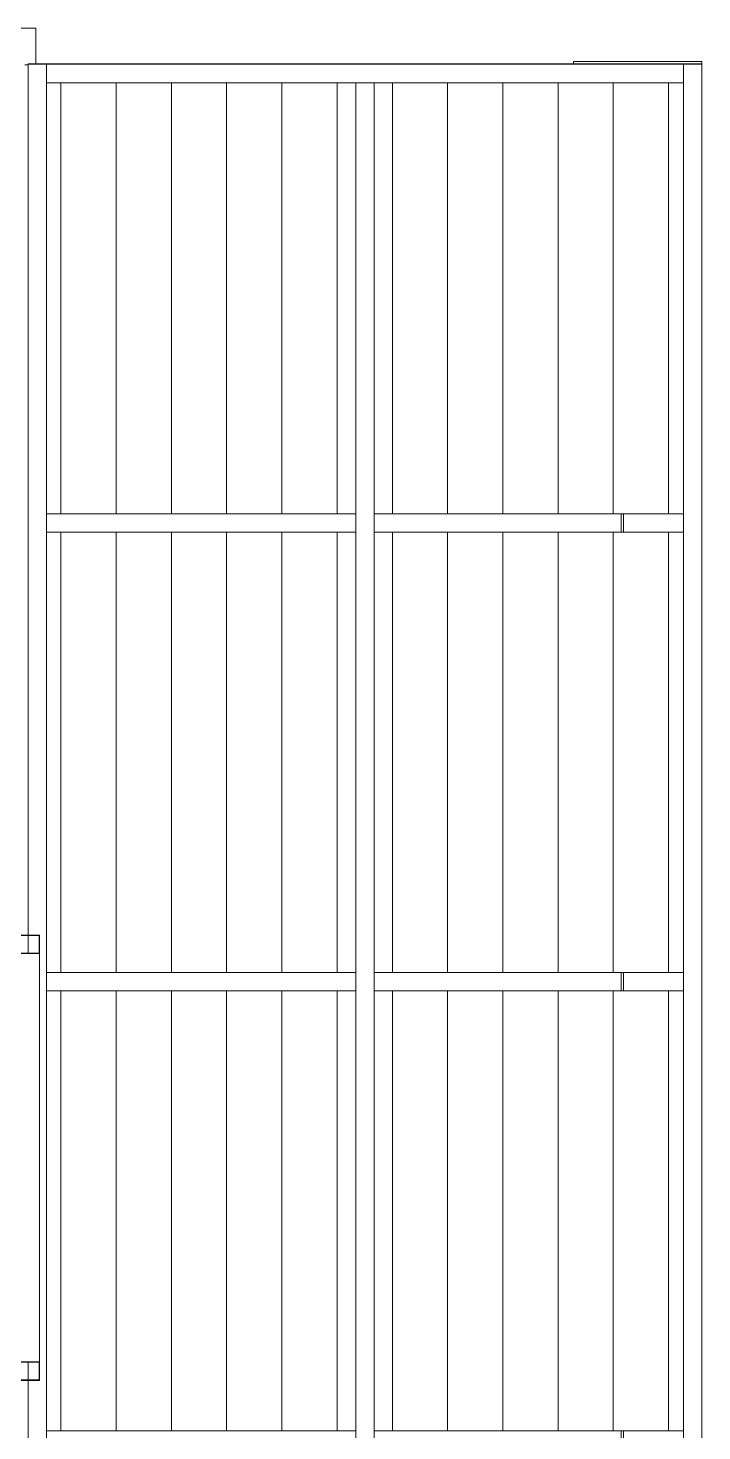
# Model space of a CAD drawing. Header units: millimetres. Extents: x -515342 to 330399, y -224905 to 507333.
# Drawn here: x -272639 to -270809, y -23306 to -19494 of the extents above; entities that cross this region are included whole.
import ezdxf

# ---------------------------------------------------------------- set-up
doc = ezdxf.new("R2010")
doc.units = ezdxf.units.MM
doc.layers.get('0').update_dxf_attribs({"lineweight": 0})
for name, color, linetype, lineweight in [('Витраж', 7, 'Continuous', 0), ('Панели витража', 7, 'Continuous', 0), ('Перекрытие', 7, 'Continuous', 0), ('Стены внутренние', 7, 'Continuous', 0)]:
    doc.layers.add(name, color=color, linetype=linetype, lineweight=lineweight)
pattern_1 = [(90, (0, -3.09), (-150, 9e-15), [])]
pattern_2 = [(90, (0, 15959.44), (-150, 9e-15), [])]

# ---------------------------------------------------------------- blocks, each defined once
blk = doc.blocks.new('Прямоугольный импост - АР_Откос_Металлический_50х330 Коричневый Левый-9899776-О_АР_П_1_0_000_План 1 этажа')
at = {"layer": 'Витраж'}
blk.add_line((102145, 13589.9), (102145, 12479.9), dxfattribs=at)
blk = doc.blocks.new('Прямоугольный импост - АР_Откос_Металлический_50х330 Коричневый Правый-9899919-О_АР_П_1_0_000_План 1 этажа')
at = {"layer": 'Витраж', "lineweight": 18}
for p, q in [((-50, -290), (-50, 40)), ((-50, 40), (0, 40)), ((-1, 39), (-49, 39)), ((-49, 39), (-49, -290)), ((-1, -150), (-1, 39)), ((0, 40), (0, -150)), ((0, -150), (-1, -150))]:
    blk.add_line(p, q, dxfattribs=at)
blk = doc.blocks.new('Прямоугольный импост - АР_Откос_Металлический_50х330 Коричневый Левый-9899773-О_АР_П_1_0_000_План 1 этажа')
at = {"layer": 'Витраж', "lineweight": 18}
for p, q in [((0, 40), (-50, 40)), ((-50, 40), (-50, -290)), ((-49, -290), (-49, 39)), ((-49, 39), (-1, 39)), ((-1, 39), (-1, -150)), ((0, -150), (0, 40)), ((-1, -150), (0, -150))]:
    blk.add_line(p, q, dxfattribs=at)
blk = doc.blocks.new('Прямоугольный импост - АР_Импост_50х50 _труба_-10239937-О_АР_П_1_0_000_План 1 этажа')
at = {"layer": 'Витраж'}
for p, q in [((-1390, -255), (-525, -255)), ((-525, -255), (-525, -305)), ((-1390, -305), (-525, -305)), ((-525, -305), (-525, -306.7)), ((-525, -306.7), (-1390, -306.7))]:
    blk.add_line(p, q, dxfattribs=at)
blk = doc.blocks.new('Прямоугольный импост - АР_Импост_50х50 _труба_-10266028-О_АР_П_1_0_000_План 1 этажа')
at = {"layer": 'Витраж'}
for p, q in [((103944, 16008.2), (103894, 16008.2)), ((103894, 16008.2), (103894, 16006.5)), ((103894, 16006.5), (103944, 16006.5)), ((103894, 15956.3), (103894, 16006.5)), ((103944, 16006.5), (103944, 16008.2)), ((103944, 14760.2), (103944, 16006.5)), ((103894, 14760.2), (103894, 14785))]:
    blk.add_line(p, q, dxfattribs=at)
blk = doc.blocks.new('Системная панель - АР_ПанельВитража_Монолитный поликарбонат 6мм-V207-О_АР_П_1_0_000_План 1 этажа')
at = {"layer": 'Панели витража'}
h = blk.add_hatch(dxfattribs=at)
h.set_pattern_fill('FP_79', color=256, style=0, pattern_type=2)
h.set_pattern_definition([(90, (0, 13491.83), (-150, 9e-15), [])])
h.paths.add_polyline_path([(103004, 13488.7), (103004, 13488.9), (102164, 13488.7)])
h = blk.add_hatch(dxfattribs=at)
h.set_pattern_fill('FP_76', color=256, style=0, pattern_type=2)
h.set_pattern_definition(pattern_1)
h.paths.add_polyline_path([(103004, 12292.4), (103004, 13488.7), (102164, 13488.7), (102164, 12292.4)])
for p, q in [((102164, 13488.9), (102164, 13488.7)), ((103004, 13488.7), (102164, 13488.7)), ((102164, 13488.7), (102164, 12292.4)), ((103004, 13488.9), (103004, 13488.7)), ((103004, 12292.4), (103004, 13488.7)), ((102164, 12292.4), (103004, 12292.4))]:
    blk.add_line(p, q, dxfattribs=at)
blk = doc.blocks.new('Системная панель - АР_ПанельВитража_Монолитный поликарбонат 6мм-V208-О_АР_П_1_0_000_План 1 этажа')
at = {"layer": 'Панели витража'}
h = blk.add_hatch(dxfattribs=at)
h.set_pattern_fill('FP_76', color=256, style=0, pattern_type=2)
h.set_pattern_definition(pattern_1)
h.paths.add_polyline_path([(103894, 12292.4), (103894, 13488.7), (103054, 13488.7), (103054, 12292.4), (103892.2, 12292.4)])
for p, q in [((103054, 13488.9), (103054, 13488.7)), ((103894, 13488.7), (103054, 13488.7)), ((103054, 13488.7), (103054, 12292.4)), ((103894, 13488.9), (103894, 13488.7)), ((103894, 12292.4), (103894, 13488.7)), ((103054, 12292.4), (103894, 12292.4))]:
    blk.add_line(p, q, dxfattribs=at)
blk = doc.blocks.new('Системная панель - АР_ПанельВитража_Монолитный поликарбонат 6мм-V209-О_АР_П_1_0_000_План 1 этажа')
at = {"layer": 'Панели витража'}
h = blk.add_hatch(dxfattribs=at)
h.set_pattern_fill('FP_80', color=256, style=0, pattern_type=2)
h.set_pattern_definition([(90, (0, 14738.13), (-150, 9e-15), [])])
h.paths.add_polyline_path([(103004, 14735), (103004, 14735.2), (102164, 14735)])
h = blk.add_hatch(dxfattribs=at)
h.set_pattern_fill('FP_76', color=256, style=0, pattern_type=2)
h.set_pattern_definition(pattern_1)
h.paths.add_polyline_path([(103004, 13538.7), (103004, 14735), (102164, 14735), (102164, 13538.7)])
for p, q in [((102164, 14735.2), (102164, 14735)), ((103004, 14735), (102164, 14735)), ((102164, 14735), (102164, 13538.7)), ((103004, 14735.2), (103004, 14735)), ((103004, 13538.7), (103004, 14735)), ((102164, 13538.7), (103004, 13538.7))]:
    blk.add_line(p, q, dxfattribs=at)
blk = doc.blocks.new('Системная панель - АР_ПанельВитража_Монолитный поликарбонат 6мм-V210-О_АР_П_1_0_000_План 1 этажа')
at = {"layer": 'Панели витража'}
h = blk.add_hatch(dxfattribs=at)
h.set_pattern_fill('FP_76', color=256, style=0, pattern_type=2)
h.set_pattern_definition(pattern_1)
h.paths.add_polyline_path([(103894, 13538.7), (103894, 14735), (103054, 14735), (103054, 13538.7), (103892.2, 13538.7)])
for p, q in [((103054, 14735.2), (103054, 14735)), ((103894, 14735), (103054, 14735)), ((103054, 14735), (103054, 13538.7)), ((103894, 14735.2), (103894, 14735)), ((103894, 13538.7), (103894, 14735)), ((103054, 13538.7), (103894, 13538.7))]:
    blk.add_line(p, q, dxfattribs=at)
blk = doc.blocks.new('Системная панель - АР_ПанельВитража_Монолитный поликарбонат 6мм-V211-О_АР_П_1_0_000_План 1 этажа')
at = {"layer": 'Панели витража'}
h = blk.add_hatch(dxfattribs=at)
h.set_pattern_fill('FP_81', color=256, style=0, pattern_type=2)
h.set_pattern_definition(pattern_2)
h.paths.add_polyline_path([(103004, 15956.3), (103004, 15956.5), (102164, 15956.3)])
h = blk.add_hatch(dxfattribs=at)
h.set_pattern_fill('FP_76', color=256, style=0, pattern_type=2)
h.set_pattern_definition(pattern_1)
h.paths.add_polyline_path([(103004, 14785), (103004, 15956.3), (102164, 15956.3), (102164, 14785)])
for p, q in [((102164, 15956.6), (102164, 15956.3)), ((103004, 15956.3), (102164, 15956.3)), ((102164, 15956.3), (102164, 14785)), ((103004, 15956.6), (103004, 15956.3)), ((103004, 14785), (103004, 15956.3)), ((102164, 14785), (103004, 14785))]:
    blk.add_line(p, q, dxfattribs=at)
blk = doc.blocks.new('Системная панель - АР_ПанельВитража_Монолитный поликарбонат 6мм-V212-О_АР_П_1_0_000_План 1 этажа')
at = {"layer": 'Панели витража'}
h = blk.add_hatch(dxfattribs=at)
h.set_pattern_fill('FP_76', color=256, style=0, pattern_type=2)
h.set_pattern_definition(pattern_1)
h.paths.add_polyline_path([(103892.2, 14785), (103894, 14785), (103894, 15956.3), (103054, 15956.3), (103054, 14785)])
h = blk.add_hatch(dxfattribs=at)
h.set_pattern_fill('FP_81', color=256, style=0, pattern_type=2)
h.set_pattern_definition(pattern_2)
h.paths.add_polyline_path([(103894, 15956.3), (103894, 15956.5), (103892.2, 15956.3)])
for p, q in [((103054, 15956.6), (103054, 15956.3)), ((103894, 15956.3), (103054, 15956.3)), ((103054, 15956.3), (103054, 14785)), ((103894, 15956.6), (103894, 15956.3)), ((103894, 14785), (103894, 15956.3)), ((103054, 14785), (103894, 14785))]:
    blk.add_line(p, q, dxfattribs=at)
blk = doc.blocks.new('Прямоугольный импост - АР_Импост_50х50 _труба_-10239940-О_АР_П_1_0_000_План 1 этажа')
at = {"layer": 'Витраж'}
for p, q in [((-2255, -305), (-2255, -255)), ((-2255, -255), (-1390, -255)), ((-2255, -306.7), (-2255, -305)), ((-2255, -305), (-1390, -305)), ((-1390, -306.7), (-2255, -306.7))]:
    blk.add_line(p, q, dxfattribs=at)
blk = doc.blocks.new('Прямоугольный импост - АР_Импост_50х50 _труба_-V213-О_АР_П_1_0_000_План 1 этажа')
at = {"layer": 'Витраж'}
for p, q in [((102164, 13513.9), (102164, 13488.7)), ((102114, 12479), (102114, 12430.8)), ((102114, 12429.9), (102114, 12267.6)), ((102164, 12292.4), (102164, 12267.6))]:
    blk.add_line(p, q, dxfattribs=at)
blk = doc.blocks.new('Прямоугольный импост - АР_Импост_50х50 _труба_-V214-О_АР_П_1_0_000_План 1 этажа')
at = {"layer": 'Витраж'}
for p, q in [((102114, 14760.2), (102114, 13639.9)), ((102164, 14760.2), (102164, 14735)), ((102114, 13639.1), (102114, 13590.8)), ((102164, 13538.7), (102164, 13513.9))]:
    blk.add_line(p, q, dxfattribs=at)
blk = doc.blocks.new('Прямоугольный импост - АР_Импост_50х50 _труба_-10266031-О_АР_П_1_0_000_План 1 этажа')
at = {"layer": 'Витраж'}
for p, q in [((102114, 16008.2), (102114, 16006.5)), ((102164, 16008.2), (102114, 16008.2)), ((102114, 16006.5), (102164, 16006.5)), ((102114, 16006.5), (102114, 14760.2)), ((102164, 16006.5), (102164, 16008.2)), ((102164, 16006.5), (102164, 15956.3)), ((102164, 14785), (102164, 14760.2))]:
    blk.add_line(p, q, dxfattribs=at)
blk = doc.blocks.new('Прямоугольный импост - АР_Импост_50х50 _труба_-10266033-О_АР_П_1_0_000_План 1 этажа')
at = {"layer": 'Витраж'}
for p, q in [((103894, 12242.4), (103894, 12267.6)), ((103944, 11021.3), (103944, 12267.6)), ((103894, 11021.3), (103894, 11046.1))]:
    blk.add_line(p, q, dxfattribs=at)
blk = doc.blocks.new('Прямоугольный импост - АР_Импост_50х50 _труба_-10239934-О_АР_П_1_0_000_План 1 этажа')
at = {"layer": 'Витраж'}
for p, q in [((-1365, 7645.9), (-1365, 7695.7)), ((-1365, 7695.7), (-525, 7695.7)), ((-525, 7695.7), (-525, 7645.9))]:
    blk.add_line(p, q, dxfattribs=at)
blk = doc.blocks.new('Прямоугольный импост - АР_Импост_50х50 _труба_-10266023-О_АР_П_1_0_000_План 1 этажа')
at = {"layer": 'Витраж'}
for p, q in [((103004, 15956.5), (103054, 15956.5)), ((103004, 14760.2), (103004, 14785)), ((103054, 14760.2), (103054, 14785))]:
    blk.add_line(p, q, dxfattribs=at)
blk = doc.blocks.new('Прямоугольный импост - АР_Импост_50х50 _труба_-10266025-О_АР_П_1_0_000_План 1 этажа')
at = {"layer": 'Витраж'}
for p, q in [((103004, 12242.4), (103004, 12267.6)), ((103054, 12242.4), (103054, 12267.6)), ((103004, 11021.3), (103004, 11046.1)), ((103054, 11021.3), (103054, 11046.1))]:
    blk.add_line(p, q, dxfattribs=at)
blk = doc.blocks.new('Системная панель - АР_ПанельВитража_Монолитный поликарбонат 6мм-10266433-О_АР_П_1_0_000_План 1 этажа')
at = {"layer": 'Панели витража'}
for p, q in [((467.8, 1), (517.8, 1)), ((517.8, -5), (467.8, -5))]:
    blk.add_line(p, q, dxfattribs=at)
blk = doc.blocks.new('Системная панель - АР_ПанельВитража_Монолитный поликарбонат 6мм-10266436-О_АР_П_1_0_000_План 1 этажа')
at = {"layer": 'Панели витража'}
for p, q in [((504.1, 1), (554.1, 1)), ((554.1, -5), (504.1, -5))]:
    blk.add_line(p, q, dxfattribs=at)
blk = doc.blocks.new('Системная панель - АР_ПанельВитража_Монолитный поликарбонат 6мм-10266437-О_АР_П_1_0_000_План 1 этажа')
at = {"layer": 'Панели витража'}
for p, q in [((540.4, 1), (580, 1)), ((580, 1), (580, -5)), ((580, -5), (540.4, -5))]:
    blk.add_line(p, q, dxfattribs=at)
blk = doc.blocks.new('СД_Люблино_Фасады_rvt-1-О_АР_П_1_0_000_План 1 этажа')
at = {"layer": 'Перекрытие'}
for p, q in [((103944, 16014), (103595, 16014)), ((103595, 16014), (103595, 16008.2)), ((103944, 16008.2), (103944, 16014))]:
    blk.add_line(p, q, dxfattribs=at)
at = {"layer": 'Стены внутренние'}
for p, q in [((100734.8, 16105), (102135, 16105)), ((102135, 16105), (102135, 16008.2)), ((102114, 16005), (102105, 16005))]:
    blk.add_line(p, q, dxfattribs=at)
at = {"layer": 'Витраж', "lineweight": 9}
for name, p in [('Прямоугольный импост - АР_Импост_50х50 _труба_-10266031-О_АР_П_1_0_000_План 1 этажа', (0, 0)), ('Прямоугольный импост - АР_Импост_50х50 _труба_-10266028-О_АР_П_1_0_000_План 1 этажа', (0, 0)), ('Прямоугольный импост - АР_Импост_50х50 _труба_-10266023-О_АР_П_1_0_000_План 1 этажа', (0, 0)), ('Прямоугольный импост - АР_Импост_50х50 _труба_-V214-О_АР_П_1_0_000_План 1 этажа', (0, 0)), ('Прямоугольный импост - АР_Импост_50х50 _труба_-10266025-О_АР_П_1_0_000_План 1 этажа', (0, 2492.6)), ('Прямоугольный импост - АР_Импост_50х50 _труба_-10266033-О_АР_П_1_0_000_План 1 этажа', (0, 2492.6)), ('Прямоугольный импост - АР_Откос_Металлический_50х330 Коричневый Левый-9899776-О_АР_П_1_0_000_План 1 этажа', (0, 0)), ('Прямоугольный импост - АР_Импост_50х50 _труба_-V213-О_АР_П_1_0_000_План 1 этажа', (0, 0)), ('Прямоугольный импост - АР_Импост_50х50 _труба_-10266025-О_АР_П_1_0_000_План 1 этажа', (0, 1246.3)), ('Прямоугольный импост - АР_Импост_50х50 _труба_-10266033-О_АР_П_1_0_000_План 1 этажа', (0, 1246.3))]:
    blk.add_blockref(name, p, dxfattribs=at)
for name, p, rotation in [('Прямоугольный импост - АР_Импост_50х50 _труба_-10239937-О_АР_П_1_0_000_План 1 этажа', (101639, 15701.5), 180), ('Прямоугольный импост - АР_Импост_50х50 _труба_-10239940-О_АР_П_1_0_000_План 1 этажа', (101639, 15701.5), 180), ('Прямоугольный импост - АР_Импост_50х50 _труба_-10239934-О_АР_П_1_0_000_План 1 этажа', (101639, 22430.9), 180), ('Прямоугольный импост - АР_Импост_50х50 _труба_-10239934-О_АР_П_1_0_000_План 1 этажа', (102529, 22430.9), 180), ('Прямоугольный импост - АР_Импост_50х50 _труба_-10239934-О_АР_П_1_0_000_План 1 этажа', (101639, 21184.6), 180), ('Прямоугольный импост - АР_Импост_50х50 _труба_-10239934-О_АР_П_1_0_000_План 1 этажа', (102529, 21184.6), 180), ('Прямоугольный импост - АР_Откос_Металлический_50х330 Коричневый Левый-9899773-О_АР_П_1_0_000_План 1 этажа', (102105, 12429.9), 270.0000000000001), ('Прямоугольный импост - АР_Импост_50х50 _труба_-10239934-О_АР_П_1_0_000_План 1 этажа', (101639, 19938.3), 180), ('Прямоугольный импост - АР_Импост_50х50 _труба_-10239934-О_АР_П_1_0_000_План 1 этажа', (102529, 19938.3), 180)]:
    blk.add_blockref(name, p, dxfattribs=dict(at, rotation=rotation))
at = {"layer": 'Витраж', "lineweight": 9, "extrusion": (0, 0, -1), "rotation": 89.9999999999999}
blk.add_blockref('Прямоугольный импост - АР_Откос_Металлический_50х330 Коричневый Правый-9899919-О_АР_П_1_0_000_План 1 этажа', (-102105, 13639.9), dxfattribs=at)
at = {"layer": 'Панели витража', "lineweight": 9}
for name in ['Системная панель - АР_ПанельВитража_Монолитный поликарбонат 6мм-V211-О_АР_П_1_0_000_План 1 этажа', 'Системная панель - АР_ПанельВитража_Монолитный поликарбонат 6мм-V212-О_АР_П_1_0_000_План 1 этажа', 'Системная панель - АР_ПанельВитража_Монолитный поликарбонат 6мм-V209-О_АР_П_1_0_000_План 1 этажа', 'Системная панель - АР_ПанельВитража_Монолитный поликарбонат 6мм-V210-О_АР_П_1_0_000_План 1 этажа', 'Системная панель - АР_ПанельВитража_Монолитный поликарбонат 6мм-V207-О_АР_П_1_0_000_План 1 этажа', 'Системная панель - АР_ПанельВитража_Монолитный поликарбонат 6мм-V208-О_АР_П_1_0_000_План 1 этажа']:
    blk.add_blockref(name, (0, 0), dxfattribs=at)
at = {"layer": 'Панели витража', "lineweight": 9, "rotation": 269.9999999999999}
for name, p in [('Системная панель - АР_ПанельВитража_Монолитный поликарбонат 6мм-10266433-О_АР_П_1_0_000_План 1 этажа', (103730, 15252.9)), ('Системная панель - АР_ПанельВитража_Монолитный поликарбонат 6мм-10266436-О_АР_П_1_0_000_План 1 этажа', (103730, 14042.9)), ('Системная панель - АР_ПанельВитража_Монолитный поликарбонат 6мм-10266437-О_АР_П_1_0_000_План 1 этажа', (103730, 12832.9))]:
    blk.add_blockref(name, p, dxfattribs=at)

msp = doc.modelspace()

# ---------------------------------------------------------------- block references
msp.add_blockref('СД_Люблино_Фасады_rvt-1-О_АР_П_1_0_000_План 1 этажа', (-374753.1427, -35598.5295))

doc.saveas('drawing.dxf')
